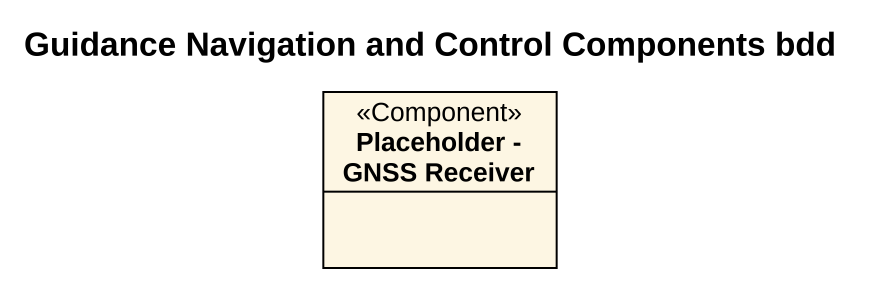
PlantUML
@startuml
title Guidance Navigation and Control Components bdd
hide circle
hide empty members
class "Placeholder - GNSS Receiver" as Placeholder_GNSS_Receiver <<Component>>
@enduml
